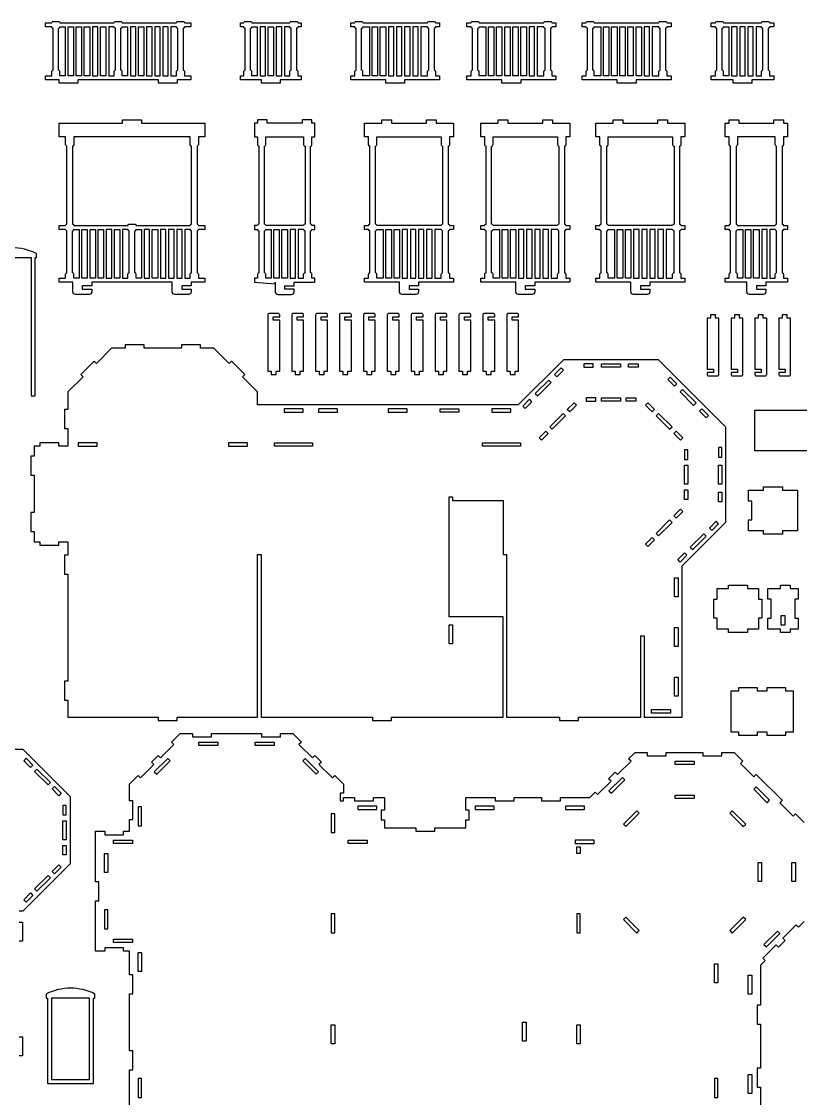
# Model space of a CAD drawing. Extents: x 64.8 to 151.3, y 2.3 to 77.9.
# Drawn here: x 88.12 to 116.87, y 38.17 to 77.92 of the extents above; entities that cross this region are included whole.
import ezdxf

# ---------------------------------------------------------------- set-up
doc = ezdxf.new("R2010")
doc.units = 0
doc.header["$MEASUREMENT"] = 0
doc.layers.add('LAYER1', color=18, linetype='CONTINUOUS')

msp = doc.modelspace()

# ---------------------------------------------------------------- linework, layer by layer
at = {"layer": 'LAYER1'}
for points in [[(93.17, 75.774), (91.687, 75.774), (90.204, 75.774), (90.204, 75.649), (89.504, 75.649), (89.504, 75.774), (89.004, 75.774), (89.004, 75.924), (89.237, 75.924), (89.237, 76.074, -0.414214), (89.287, 76.124), (89.287, 77.674, -0.414214), (89.237, 77.724), (89.004, 77.724), (89.004, 77.874), (89.237, 77.874, -0.414214), (89.287, 77.924), (89.487, 77.924, -0.414214), (89.537, 77.874), (91.537, 77.874, -0.414214), (91.587, 77.924), (91.787, 77.924, -0.414214), (91.837, 77.874), (93.837, 77.874, -0.414214), (93.887, 77.924), (94.087, 77.924, -0.414214), (94.137, 77.874), (94.37, 77.874), (94.37, 77.724), (94.137, 77.724, -0.414214), (94.087, 77.674), (94.087, 76.124, -0.414214), (94.137, 76.074), (94.137, 75.924), (94.37, 75.924), (94.37, 75.774), (93.87, 75.774), (93.87, 75.649), (93.17, 75.649)], [(96.972, 75.649), (96.972, 75.774), (96.207, 75.774), (96.207, 75.924), (96.322, 75.924), (96.322, 76.074, -0.414214), (96.372, 76.124), (96.372, 77.674, -0.414214), (96.322, 77.724), (96.207, 77.724), (96.207, 77.874), (96.322, 77.874, -0.414214), (96.372, 77.924), (96.572, 77.924, -0.414214), (96.622, 77.874), (98.022, 77.874, -0.414214), (98.072, 77.924), (98.272, 77.924, -0.414214), (98.322, 77.874), (98.437, 77.874), (98.437, 77.724), (98.322, 77.724, -0.414214), (98.272, 77.674), (98.272, 76.124, -0.414214), (98.322, 76.074), (98.322, 75.924), (98.437, 75.924), (98.437, 75.774), (97.672, 75.774), (97.672, 75.649)], [(100.268, 75.774), (100.268, 75.924), (100.418, 75.924), (100.418, 76.074, -0.414214), (100.468, 76.124), (100.468, 77.674, -0.414214), (100.418, 77.724), (100.268, 77.724), (100.268, 77.874), (100.418, 77.874, -0.414214), (100.468, 77.924), (100.668, 77.924, -0.414214), (100.718, 77.874), (103.102, 77.874, -0.414214), (103.152, 77.924), (103.352, 77.924, -0.414214), (103.402, 77.874), (103.552, 77.874), (103.552, 77.724), (103.402, 77.724, -0.414214), (103.352, 77.674), (103.352, 76.124, -0.414214), (103.402, 76.074), (103.402, 75.924), (103.552, 75.924), (103.552, 75.774), (102.26, 75.774), (102.26, 75.649), (101.56, 75.649), (101.56, 75.774)], [(104.559, 75.774), (104.559, 75.924), (104.71, 75.924), (104.71, 76.074, -0.414214), (104.76, 76.124), (104.76, 77.674, -0.414214), (104.71, 77.724), (104.559, 77.724), (104.559, 77.874), (104.71, 77.874, -0.414214), (104.76, 77.924), (104.96, 77.924, -0.414214), (105.01, 77.874), (107.394, 77.874, -0.414214), (107.444, 77.924), (107.644, 77.924, -0.414214), (107.694, 77.874), (107.844, 77.874), (107.844, 77.724), (107.694, 77.724, -0.414214), (107.644, 77.674), (107.644, 76.124, -0.414214), (107.694, 76.074), (107.694, 75.924), (107.844, 75.924), (107.844, 75.774), (106.552, 75.774), (106.552, 75.649), (105.852, 75.649), (105.852, 75.774)], [(108.806, 75.774), (108.806, 75.924), (108.957, 75.924), (108.957, 76.074, -0.414214), (109.007, 76.124), (109.007, 77.674, -0.414214), (108.957, 77.724), (108.806, 77.724), (108.806, 77.874), (108.957, 77.874, -0.414214), (109.007, 77.924), (109.207, 77.924, -0.414214), (109.257, 77.874), (111.64, 77.874, -0.414214), (111.69, 77.924), (111.89, 77.924, -0.414214), (111.94, 77.874), (112.091, 77.874), (112.091, 77.724), (111.94, 77.724, -0.414214), (111.89, 77.674), (111.89, 76.124, -0.414214), (111.94, 76.074), (111.94, 75.924), (112.091, 75.924), (112.091, 75.774), (110.798, 75.774), (110.798, 75.649), (110.098, 75.649), (110.098, 75.774)], [(114.378, 75.649), (114.378, 75.774), (113.578, 75.774), (113.578, 75.924), (113.728, 75.924), (113.728, 76.074, -0.414214), (113.778, 76.124), (113.778, 77.674, -0.414214), (113.728, 77.724), (113.578, 77.724), (113.578, 77.874), (113.728, 77.874, -0.414214), (113.778, 77.924), (113.978, 77.924, -0.414214), (114.028, 77.874), (115.428, 77.874, -0.414214), (115.478, 77.924), (115.678, 77.924, -0.414214), (115.728, 77.874), (115.879, 77.874), (115.879, 77.724), (115.728, 77.724, -0.414214), (115.678, 77.674), (115.678, 76.124, -0.414214), (115.728, 76.074), (115.728, 75.924), (115.879, 75.924), (115.879, 75.774), (115.078, 75.774), (115.078, 75.649)], [(89.537, 75.924), (89.537, 76.074, 0.414214), (89.487, 76.124), (89.487, 77.674, 0.414214), (89.537, 77.724), (89.737, 77.724), (89.737, 75.924)], [(91.587, 76.124), (91.587, 77.674, -0.414214), (91.537, 77.724), (91.337, 77.724), (91.337, 75.924), (91.537, 75.924), (91.537, 76.074, -0.414214)], [(91.787, 76.124), (91.787, 77.674, 0.414214), (91.837, 77.724), (92.037, 77.724), (92.037, 75.924), (91.837, 75.924), (91.837, 76.074, 0.414214)], [(93.837, 75.924), (93.837, 76.074, -0.414214), (93.887, 76.124), (93.887, 77.674, -0.414214), (93.837, 77.724), (93.637, 77.724), (93.637, 75.924)], [(96.572, 76.124), (96.572, 77.674, 0.414214), (96.622, 77.724), (96.822, 77.724), (96.822, 75.924), (96.622, 75.924), (96.622, 76.074, 0.414214)], [(98.072, 76.124), (98.072, 77.674, -0.414214), (98.022, 77.724), (97.822, 77.724), (97.822, 75.924), (98.022, 75.924), (98.022, 76.074, -0.414214)], [(100.96, 75.924), (100.718, 75.924), (100.718, 76.074, 0.414214), (100.668, 76.124), (100.668, 77.674, 0.414214), (100.718, 77.724), (100.96, 77.724)], [(102.86, 75.924), (103.102, 75.924), (103.102, 76.074, -0.414214), (103.152, 76.124), (103.152, 77.674, -0.414214), (103.102, 77.724), (102.86, 77.724)], [(105.252, 75.924), (105.01, 75.924), (105.01, 76.074, 0.414214), (104.96, 76.124), (104.96, 77.674, 0.414214), (105.01, 77.724), (105.252, 77.724)], [(107.152, 75.924), (107.394, 75.924), (107.394, 76.074, -0.414214), (107.444, 76.124), (107.444, 77.674, -0.414214), (107.394, 77.724), (107.152, 77.724)], [(109.498, 75.924), (109.257, 75.924), (109.257, 76.074, 0.414214), (109.207, 76.124), (109.207, 77.674, 0.414214), (109.257, 77.724), (109.498, 77.724)], [(111.398, 75.924), (111.64, 75.924), (111.64, 76.074, -0.414214), (111.69, 76.124), (111.69, 77.674, -0.414214), (111.64, 77.724), (111.398, 77.724)], [(113.978, 76.124), (113.978, 77.674, 0.414214), (114.028, 77.724), (114.228, 77.724), (114.228, 75.924), (114.028, 75.924), (114.028, 76.074, 0.414214)], [(115.478, 76.124), (115.478, 77.674, -0.414214), (115.428, 77.724), (115.228, 77.724), (115.228, 75.924), (115.428, 75.924), (115.428, 76.074, -0.414214)], [(90.015, 68.299), (89.515, 68.299), (89.515, 68.449), (89.748, 68.449), (89.748, 68.599, -0.414214), (89.798, 68.649), (89.798, 70.199, -0.414214), (89.748, 70.249), (89.515, 70.249), (89.515, 70.399), (89.748, 70.399, -0.414214), (89.798, 70.449), (89.798, 73.324, -0.414214), (89.748, 73.374), (89.748, 73.674), (89.515, 73.674), (89.515, 74.174), (91.848, 74.174), (91.848, 74.299), (92.548, 74.299), (92.548, 74.174), (94.881, 74.174), (94.881, 73.674), (94.648, 73.674), (94.648, 73.374, -0.414214), (94.598, 73.324), (94.598, 70.449, -0.414214), (94.648, 70.399), (94.881, 70.399), (94.881, 70.249), (94.648, 70.249, -0.414214), (94.598, 70.199), (94.598, 68.649, -0.414214), (94.648, 68.599), (94.648, 68.449), (94.881, 68.449), (94.881, 68.299), (94.381, 68.299), (94.381, 68.174), (94.031, 68.174), (94.031, 68.049), (94.381, 68.049), (94.381, 67.949, -0.414214), (94.281, 67.849), (93.781, 67.849, -0.414214), (93.681, 67.949), (93.681, 68.299), (92.198, 68.299), (90.715, 68.299), (90.715, 68.174), (90.365, 68.174), (90.365, 68.049), (90.715, 68.049), (90.715, 67.949, -0.414214), (90.615, 67.849), (90.115, 67.849, -0.414214), (90.015, 67.949)], [(97.483, 68.237), (97.483, 68.299), (97.483, 67.949, 0.414214), (97.583, 67.849), (98.083, 67.849, 0.414214), (98.183, 67.949), (98.183, 68.049), (97.833, 68.049), (97.833, 68.174), (98.183, 68.174), (98.183, 68.299), (98.948, 68.299), (98.948, 68.449), (98.833, 68.449), (98.833, 68.599, 0.414214), (98.783, 68.649), (98.783, 70.199, 0.414214), (98.833, 70.249), (98.948, 70.249), (98.948, 70.399), (98.833, 70.399, 0.414214), (98.783, 70.449), (98.783, 73.324, 0.414214), (98.833, 73.374), (98.833, 73.674), (98.948, 73.674), (98.948, 74.174), (98.833, 74.174), (98.833, 74.299), (98.483, 74.299), (98.483, 74.174), (97.183, 74.174), (97.183, 74.299), (96.833, 74.299), (96.833, 74.174), (96.718, 74.174), (96.718, 73.674), (96.833, 73.674), (96.833, 73.374, 0.414214), (96.883, 73.324), (96.883, 70.449, 0.414214), (96.833, 70.399), (96.718, 70.399), (96.718, 70.249), (96.833, 70.249, 0.414214), (96.883, 70.199), (96.883, 68.649, 0.414214), (96.833, 68.599), (96.833, 68.449), (96.718, 68.449), (96.718, 68.299)], [(100.929, 70.399, -0.414214), (100.979, 70.449), (100.979, 73.324, -0.414214), (100.929, 73.374), (100.929, 73.674), (100.778, 73.674), (100.778, 74.174), (101.421, 74.174), (101.421, 74.299), (101.771, 74.299), (101.771, 74.174), (103.071, 74.174), (103.071, 74.299), (103.421, 74.299), (103.421, 74.174), (104.063, 74.174), (104.063, 73.674), (103.913, 73.674), (103.913, 73.374, -0.414214), (103.863, 73.324), (103.863, 70.449, -0.414214), (103.913, 70.399), (104.063, 70.399), (104.063, 70.249), (103.913, 70.249, -0.414214), (103.863, 70.199), (103.863, 68.649, -0.414214), (103.913, 68.599), (103.913, 68.449), (104.063, 68.449), (104.063, 68.299), (102.771, 68.299), (102.771, 68.174), (102.421, 68.174), (102.421, 68.049), (102.771, 68.049), (102.771, 67.949, -0.414214), (102.671, 67.849), (102.171, 67.849, -0.414214), (102.071, 67.949), (102.071, 68.299), (100.778, 68.299), (100.778, 68.449), (100.929, 68.449), (100.929, 68.599, -0.414214), (100.979, 68.649), (100.979, 70.199, -0.414214), (100.929, 70.249), (100.778, 70.249), (100.778, 70.399)], [(105.221, 70.399, -0.414214), (105.271, 70.449), (105.271, 73.324, -0.414214), (105.221, 73.374), (105.221, 73.674), (105.07, 73.674), (105.07, 74.174), (105.713, 74.174), (105.713, 74.299), (106.063, 74.299), (106.063, 74.174), (107.363, 74.174), (107.363, 74.299), (107.713, 74.299), (107.713, 74.174), (108.355, 74.174), (108.355, 73.674), (108.205, 73.674), (108.205, 73.374, -0.414214), (108.155, 73.324), (108.155, 70.449, -0.414214), (108.205, 70.399), (108.355, 70.399), (108.355, 70.249), (108.205, 70.249, -0.414214), (108.155, 70.199), (108.155, 68.649, -0.414214), (108.205, 68.599), (108.205, 68.449), (108.355, 68.449), (108.355, 68.299), (107.063, 68.299), (107.063, 68.174), (106.713, 68.174), (106.713, 68.049), (107.063, 68.049), (107.063, 67.949, -0.414214), (106.963, 67.849), (106.463, 67.849, -0.414214), (106.363, 67.949), (106.363, 68.299), (105.07, 68.299), (105.07, 68.449), (105.221, 68.449), (105.221, 68.599, -0.414214), (105.271, 68.649), (105.271, 70.199, -0.414214), (105.221, 70.249), (105.07, 70.249), (105.07, 70.399)], [(109.467, 70.399, -0.414214), (109.517, 70.449), (109.517, 73.324, -0.414214), (109.467, 73.374), (109.467, 73.674), (109.317, 73.674), (109.317, 74.174), (109.959, 74.174), (109.959, 74.299), (110.309, 74.299), (110.309, 74.174), (111.609, 74.174), (111.609, 74.299), (111.959, 74.299), (111.959, 74.174), (112.602, 74.174), (112.602, 73.674), (112.451, 73.674), (112.451, 73.374, -0.414214), (112.401, 73.324), (112.401, 70.449, -0.414214), (112.451, 70.399), (112.602, 70.399), (112.602, 70.249), (112.451, 70.249, -0.414214), (112.401, 70.199), (112.401, 68.649, -0.414214), (112.451, 68.599), (112.451, 68.449), (112.602, 68.449), (112.602, 68.299), (111.309, 68.299), (111.309, 68.174), (110.959, 68.174), (110.959, 68.049), (111.309, 68.049), (111.309, 67.949, -0.414214), (111.209, 67.849), (110.709, 67.849, -0.414214), (110.609, 67.949), (110.609, 68.299), (109.317, 68.299), (109.317, 68.449), (109.467, 68.449), (109.467, 68.599, -0.414214), (109.517, 68.649), (109.517, 70.199, -0.414214), (109.467, 70.249), (109.317, 70.249), (109.317, 70.399)], [(114.089, 68.449), (114.239, 68.449), (114.239, 68.599, -0.414214), (114.289, 68.649), (114.289, 70.199, -0.414214), (114.239, 70.249), (114.089, 70.249), (114.089, 70.399), (114.239, 70.399, -0.414214), (114.289, 70.449), (114.289, 73.324, -0.414214), (114.239, 73.374), (114.239, 73.674), (114.089, 73.674), (114.089, 74.174), (114.239, 74.174), (114.239, 74.299), (114.589, 74.299), (114.589, 74.174), (115.889, 74.174), (115.889, 74.299), (116.239, 74.299), (116.239, 74.174), (116.389, 74.174), (116.389, 73.674), (116.239, 73.674), (116.239, 73.374, -0.414214), (116.189, 73.324), (116.189, 70.449, -0.414214), (116.239, 70.399), (116.389, 70.399), (116.389, 70.249), (116.239, 70.249, -0.414214), (116.189, 70.199), (116.189, 68.649, -0.414214), (116.239, 68.599), (116.239, 68.449), (116.389, 68.449), (116.389, 68.299), (115.589, 68.299), (115.589, 68.174), (115.239, 68.174), (115.239, 68.049), (115.589, 68.049), (115.589, 67.949, -0.414214), (115.489, 67.849), (114.989, 67.849, -0.414214), (114.889, 67.949), (114.889, 68.299), (114.089, 68.299)], [(94.398, 70.449), (94.398, 73.324, -0.414214), (94.348, 73.374), (94.348, 73.674), (90.048, 73.674), (90.048, 73.374, -0.414214), (89.998, 73.324), (89.998, 70.449, -0.414214), (90.048, 70.399), (92.048, 70.399, -0.414214), (92.098, 70.449), (92.298, 70.449, -0.414214), (92.348, 70.399), (94.348, 70.399, -0.414214)], [(98.533, 70.399), (97.133, 70.399, 0.414214), (97.083, 70.449), (97.083, 73.324, 0.414214), (97.133, 73.374), (97.133, 73.674), (98.533, 73.674), (98.533, 73.374, 0.414214), (98.583, 73.324), (98.583, 70.449, 0.414214)], [(103.613, 70.399), (101.229, 70.399, 0.414214), (101.179, 70.449), (101.179, 73.324, 0.414214), (101.229, 73.374), (101.229, 73.674), (103.613, 73.674), (103.613, 73.374, 0.414214), (103.663, 73.324), (103.663, 70.449, 0.414214)], [(107.905, 70.399), (105.521, 70.399, 0.414214), (105.471, 70.449), (105.471, 73.324, 0.414214), (105.521, 73.374), (105.521, 73.674), (107.905, 73.674), (107.905, 73.374, 0.414214), (107.955, 73.324), (107.955, 70.449, 0.414214)], [(112.151, 70.399), (109.767, 70.399, 0.414214), (109.717, 70.449), (109.717, 73.324, 0.414214), (109.767, 73.374), (109.767, 73.674), (112.151, 73.674), (112.151, 73.374, 0.414214), (112.201, 73.324), (112.201, 70.449, 0.414214)], [(115.939, 70.399, -0.414214), (115.989, 70.449), (115.989, 73.324, -0.414214), (115.939, 73.374), (115.939, 73.674), (114.539, 73.674), (114.539, 73.374, -0.414214), (114.489, 73.324), (114.489, 70.449, -0.414214), (114.539, 70.399)], [(90.048, 68.449), (90.048, 68.599, 0.414214), (89.998, 68.649), (89.998, 70.199, 0.414214), (90.048, 70.249), (90.248, 70.249), (90.248, 68.449)], [(92.098, 68.649), (92.098, 70.199, -0.414214), (92.048, 70.249), (91.848, 70.249), (91.848, 68.449), (92.048, 68.449), (92.048, 68.599, -0.414214)], [(92.298, 68.649), (92.298, 70.199, 0.414214), (92.348, 70.249), (92.548, 70.249), (92.548, 68.449), (92.348, 68.449), (92.348, 68.599, 0.414214)], [(94.348, 68.449), (94.348, 68.599, -0.414214), (94.398, 68.649), (94.398, 70.199, -0.414214), (94.348, 70.249), (94.148, 70.249), (94.148, 68.449)], [(97.083, 68.649), (97.083, 70.199, 0.414214), (97.133, 70.249), (97.333, 70.249), (97.333, 68.449), (97.133, 68.449), (97.133, 68.599, 0.414214)], [(98.583, 68.649), (98.583, 70.199, -0.414214), (98.533, 70.249), (98.333, 70.249), (98.333, 68.449), (98.533, 68.449), (98.533, 68.599, -0.414214)], [(101.471, 68.449), (101.229, 68.449), (101.229, 68.599, 0.414214), (101.179, 68.649), (101.179, 70.199, 0.414214), (101.229, 70.249), (101.471, 70.249)], [(103.371, 68.449), (103.613, 68.449), (103.613, 68.599, -0.414214), (103.663, 68.649), (103.663, 70.199, -0.414214), (103.613, 70.249), (103.371, 70.249)], [(105.763, 68.449), (105.521, 68.449), (105.521, 68.599, 0.414214), (105.471, 68.649), (105.471, 70.199, 0.414214), (105.521, 70.249), (105.763, 70.249)], [(107.663, 68.449), (107.905, 68.449), (107.905, 68.599, -0.414214), (107.955, 68.649), (107.955, 70.199, -0.414214), (107.905, 70.249), (107.663, 70.249)], [(110.009, 68.449), (109.767, 68.449), (109.767, 68.599, 0.414214), (109.717, 68.649), (109.717, 70.199, 0.414214), (109.767, 70.249), (110.009, 70.249)], [(111.909, 68.449), (112.151, 68.449), (112.151, 68.599, -0.414214), (112.201, 68.649), (112.201, 70.199, -0.414214), (112.151, 70.249), (111.909, 70.249)], [(114.489, 68.649), (114.489, 70.199, 0.414214), (114.539, 70.249), (114.739, 70.249), (114.739, 68.449), (114.539, 68.449), (114.539, 68.599, 0.414214)], [(115.989, 68.649), (115.989, 70.199, -0.414214), (115.939, 70.249), (115.739, 70.249), (115.739, 68.449), (115.939, 68.449), (115.939, 68.599, -0.414214)], [(87.072, 64.109), (87.072, 69.209), (88.472, 69.209), (88.472, 64.109), (88.622, 64.109), (88.622, 69.209), (88.672, 69.209), (88.672, 69.359, 0.238913), (86.872, 69.359), (86.872, 69.209), (86.922, 69.209), (86.922, 64.109)], [(97.649, 65.021), (97.649, 66.896), (97.413, 66.896), (97.413, 67.021), (97.649, 67.021), (97.649, 67.096, 0.414214), (97.599, 67.146), (97.263, 67.146, 0.414214), (97.213, 67.096), (97.213, 65.021), (97.338, 65.021), (97.338, 64.896), (97.524, 64.896), (97.524, 65.021)], [(98.531, 65.021), (98.531, 66.896), (98.294, 66.896), (98.294, 67.021), (98.531, 67.021), (98.531, 67.096, 0.414214), (98.481, 67.146), (98.144, 67.146, 0.414214), (98.094, 67.096), (98.094, 65.021), (98.219, 65.021), (98.219, 64.896), (98.406, 64.896), (98.406, 65.021)], [(99.413, 65.021), (99.413, 66.896), (99.176, 66.896), (99.176, 67.021), (99.413, 67.021), (99.413, 67.096, 0.414214), (99.363, 67.146), (99.026, 67.146, 0.414214), (98.976, 67.096), (98.976, 65.021), (99.101, 65.021), (99.101, 64.896), (99.288, 64.896), (99.288, 65.021)], [(100.294, 65.021), (100.294, 66.896), (100.057, 66.896), (100.057, 67.021), (100.294, 67.021), (100.294, 67.096, 0.414214), (100.244, 67.146), (99.907, 67.146, 0.414214), (99.857, 67.096), (99.857, 65.021), (99.982, 65.021), (99.982, 64.896), (100.169, 64.896), (100.169, 65.021)], [(101.176, 65.021), (101.176, 66.896), (100.939, 66.896), (100.939, 67.021), (101.176, 67.021), (101.176, 67.096, 0.414214), (101.126, 67.146), (100.789, 67.146, 0.414214), (100.739, 67.096), (100.739, 65.021), (100.864, 65.021), (100.864, 64.896), (101.051, 64.896), (101.051, 65.021)], [(102.057, 65.021), (102.057, 66.896), (101.82, 66.896), (101.82, 67.021), (102.057, 67.021), (102.057, 67.096, 0.414214), (102.007, 67.146), (101.67, 67.146, 0.414214), (101.62, 67.096), (101.62, 65.021), (101.745, 65.021), (101.745, 64.896), (101.932, 64.896), (101.932, 65.021)], [(102.939, 65.021), (102.939, 66.896), (102.702, 66.896), (102.702, 67.021), (102.939, 67.021), (102.939, 67.096, 0.414214), (102.889, 67.146), (102.552, 67.146, 0.414214), (102.502, 67.096), (102.502, 65.021), (102.627, 65.021), (102.627, 64.896), (102.814, 64.896), (102.814, 65.021)], [(103.82, 65.021), (103.82, 66.896), (103.584, 66.896), (103.584, 67.021), (103.82, 67.021), (103.82, 67.096, 0.414214), (103.77, 67.146), (103.434, 67.146, 0.414214), (103.384, 67.096), (103.384, 65.021), (103.509, 65.021), (103.509, 64.896), (103.695, 64.896), (103.695, 65.021)], [(104.702, 65.021), (104.702, 66.896), (104.465, 66.896), (104.465, 67.021), (104.702, 67.021), (104.702, 67.096, 0.414214), (104.652, 67.146), (104.315, 67.146, 0.414214), (104.265, 67.096), (104.265, 65.021), (104.39, 65.021), (104.39, 64.896), (104.577, 64.896), (104.577, 65.021)], [(105.583, 65.021), (105.583, 66.896), (105.347, 66.896), (105.347, 67.021), (105.583, 67.021), (105.583, 67.096, 0.414214), (105.533, 67.146), (105.197, 67.146, 0.414214), (105.147, 67.096), (105.147, 65.021), (105.272, 65.021), (105.272, 64.896), (105.458, 64.896), (105.458, 65.021)], [(106.465, 65.021), (106.465, 66.896), (106.228, 66.896), (106.228, 67.021), (106.465, 67.021), (106.465, 67.096, 0.414214), (106.415, 67.146), (106.078, 67.146, 0.414214), (106.028, 67.096), (106.028, 65.021), (106.153, 65.021), (106.153, 64.896), (106.34, 64.896), (106.34, 65.021)], [(113.422, 66.972), (113.422, 65.097), (113.659, 65.097), (113.659, 64.972), (113.422, 64.972), (113.422, 64.897, 0.414214), (113.472, 64.847), (113.809, 64.847, 0.414214), (113.859, 64.897), (113.859, 66.972), (113.734, 66.972), (113.734, 67.097), (113.547, 67.097), (113.547, 66.972)], [(114.304, 66.972), (114.304, 65.097), (114.541, 65.097), (114.541, 64.972), (114.304, 64.972), (114.304, 64.897, 0.414214), (114.354, 64.847), (114.691, 64.847, 0.414214), (114.741, 64.897), (114.741, 66.972), (114.616, 66.972), (114.616, 67.097), (114.429, 67.097), (114.429, 66.972)], [(115.186, 66.972), (115.186, 65.097), (115.422, 65.097), (115.422, 64.972), (115.186, 64.972), (115.186, 64.897, 0.414214), (115.236, 64.847), (115.572, 64.847, 0.414214), (115.622, 64.897), (115.622, 66.972), (115.497, 66.972), (115.497, 67.097), (115.311, 67.097), (115.311, 66.972)], [(116.067, 66.972), (116.067, 65.097), (116.304, 65.097), (116.304, 64.972), (116.067, 64.972), (116.067, 64.897, 0.414214), (116.117, 64.847), (116.454, 64.847, 0.414214), (116.504, 64.897), (116.504, 66.972), (116.379, 66.972), (116.379, 67.097), (116.192, 67.097), (116.192, 66.972)], [(89.08, 41.877), (89.08, 38.727), (90.78, 38.727), (90.78, 41.877), (90.83, 41.877), (90.83, 42.027, 0.238913), (89.03, 42.027), (89.03, 41.877)]]:
    msp.add_lwpolyline(points, format="xyb", close=True, dxfattribs=at)
for points in [[(89.837, 75.924), (89.837, 77.724), (90.037, 77.724), (90.037, 75.924)], [(90.137, 75.924), (90.137, 77.724), (90.337, 77.724), (90.337, 75.924)], [(90.437, 75.924), (90.437, 77.724), (90.637, 77.724), (90.637, 75.924)], [(90.737, 77.724), (90.737, 75.924), (90.937, 75.924), (90.937, 77.724)], [(91.037, 75.924), (91.037, 77.724), (91.237, 77.724), (91.237, 75.924)], [(92.337, 75.924), (92.337, 77.724), (92.137, 77.724), (92.137, 75.924)], [(92.637, 77.724), (92.637, 75.924), (92.437, 75.924), (92.437, 77.724)], [(92.937, 75.924), (92.937, 77.724), (92.737, 77.724), (92.737, 75.924)], [(93.237, 75.924), (93.237, 77.724), (93.037, 77.724), (93.037, 75.924)], [(93.537, 75.924), (93.537, 77.724), (93.337, 77.724), (93.337, 75.924)], [(97.122, 75.924), (97.122, 77.724), (96.922, 77.724), (96.922, 75.924)], [(97.422, 77.724), (97.422, 75.924), (97.222, 75.924), (97.222, 77.724)], [(97.722, 75.924), (97.722, 77.724), (97.522, 77.724), (97.522, 75.924)], [(101.06, 75.924), (101.06, 77.724), (101.26, 77.724), (101.26, 75.924)], [(101.36, 77.724), (101.56, 77.724), (101.56, 75.924), (101.36, 75.924)], [(101.86, 75.924), (101.86, 77.724), (101.66, 77.724), (101.66, 75.924)], [(101.96, 77.724), (101.96, 75.924), (102.16, 75.924), (102.16, 77.724)], [(102.46, 77.724), (102.26, 77.724), (102.26, 75.924), (102.46, 75.924)], [(102.76, 77.724), (102.56, 77.724), (102.56, 75.924), (102.76, 75.924)], [(105.352, 75.924), (105.352, 77.724), (105.552, 77.724), (105.552, 75.924)], [(105.652, 77.724), (105.852, 77.724), (105.852, 75.924), (105.652, 75.924)], [(106.152, 77.724), (106.152, 75.924), (105.952, 75.924), (105.952, 77.724)], [(106.252, 75.924), (106.252, 77.724), (106.452, 77.724), (106.452, 75.924)], [(106.752, 77.724), (106.752, 75.924), (106.552, 75.924), (106.552, 77.724)], [(107.052, 77.724), (106.852, 77.724), (106.852, 75.924), (107.052, 75.924)], [(109.598, 75.924), (109.598, 77.724), (109.798, 77.724), (109.798, 75.924)], [(109.898, 77.724), (110.098, 77.724), (110.098, 75.924), (109.898, 75.924)], [(110.198, 77.724), (110.398, 77.724), (110.398, 75.924), (110.198, 75.924)], [(110.698, 77.724), (110.698, 75.924), (110.498, 75.924), (110.498, 77.724)], [(110.798, 75.924), (110.798, 77.724), (110.998, 77.724), (110.998, 75.924)], [(111.298, 77.724), (111.098, 77.724), (111.098, 75.924), (111.298, 75.924)], [(114.528, 75.924), (114.528, 77.724), (114.328, 77.724), (114.328, 75.924)], [(114.628, 77.724), (114.628, 75.924), (114.828, 75.924), (114.828, 77.724)], [(115.128, 75.924), (115.128, 77.724), (114.928, 77.724), (114.928, 75.924)], [(90.348, 68.449), (90.348, 70.249), (90.548, 70.249), (90.548, 68.449)], [(90.648, 68.449), (90.648, 70.249), (90.848, 70.249), (90.848, 68.449)], [(90.948, 68.449), (90.948, 70.249), (91.148, 70.249), (91.148, 68.449)], [(91.248, 70.249), (91.248, 68.449), (91.448, 68.449), (91.448, 70.249)], [(91.548, 68.449), (91.548, 70.249), (91.748, 70.249), (91.748, 68.449)], [(92.848, 68.449), (92.848, 70.249), (92.648, 70.249), (92.648, 68.449)], [(93.148, 70.249), (93.148, 68.449), (92.948, 68.449), (92.948, 70.249)], [(93.448, 68.449), (93.448, 70.249), (93.248, 70.249), (93.248, 68.449)], [(93.748, 68.449), (93.748, 70.249), (93.548, 70.249), (93.548, 68.449)], [(94.048, 68.449), (94.048, 70.249), (93.848, 70.249), (93.848, 68.449)], [(97.433, 68.449), (97.433, 70.249), (97.633, 70.249), (97.633, 68.449)], [(97.733, 68.449), (97.733, 70.249), (97.933, 70.249), (97.933, 68.449)], [(98.033, 68.449), (98.233, 68.449), (98.233, 70.249), (98.033, 70.249)], [(101.571, 68.449), (101.571, 70.249), (101.771, 70.249), (101.771, 68.449)], [(101.871, 70.249), (102.071, 70.249), (102.071, 68.449), (101.871, 68.449)], [(102.371, 68.449), (102.371, 70.249), (102.171, 70.249), (102.171, 68.449)], [(102.471, 70.249), (102.471, 68.449), (102.671, 68.449), (102.671, 70.249)], [(102.971, 68.449), (102.971, 70.249), (102.771, 70.249), (102.771, 68.449)], [(103.271, 70.249), (103.071, 70.249), (103.071, 68.449), (103.271, 68.449)], [(105.863, 68.449), (105.863, 70.249), (106.063, 70.249), (106.063, 68.449)], [(106.163, 70.249), (106.363, 70.249), (106.363, 68.449), (106.163, 68.449)], [(106.663, 68.449), (106.663, 70.249), (106.463, 70.249), (106.463, 68.449)], [(106.763, 70.249), (106.763, 68.449), (106.963, 68.449), (106.963, 70.249)], [(107.263, 68.449), (107.263, 70.249), (107.063, 70.249), (107.063, 68.449)], [(107.563, 70.249), (107.363, 70.249), (107.363, 68.449), (107.563, 68.449)], [(110.109, 68.449), (110.109, 70.249), (110.309, 70.249), (110.309, 68.449)], [(110.409, 70.249), (110.609, 70.249), (110.609, 68.449), (110.409, 68.449)], [(110.909, 68.449), (110.909, 70.249), (110.709, 70.249), (110.709, 68.449)], [(111.009, 70.249), (111.009, 68.449), (111.209, 68.449), (111.209, 70.249)], [(111.509, 68.449), (111.509, 70.249), (111.309, 70.249), (111.309, 68.449)], [(111.809, 70.249), (111.609, 70.249), (111.609, 68.449), (111.809, 68.449)], [(114.839, 68.449), (114.839, 70.249), (115.039, 70.249), (115.039, 68.449)], [(115.339, 70.249), (115.339, 68.449), (115.139, 68.449), (115.139, 70.249)], [(115.639, 68.449), (115.639, 70.249), (115.439, 70.249), (115.439, 68.449)], [(114.113, 59.443), (114.113, 62.955), (111.629, 65.438), (108.117, 65.438), (106.454, 63.775), (96.835, 63.775), (96.835, 64.25), (96.277, 64.808), (96.366, 64.896), (95.871, 65.391), (95.782, 65.303), (95.224, 65.861), (94.724, 65.861), (94.724, 65.986), (94.024, 65.986), (94.024, 65.861), (92.646, 65.861), (92.646, 65.986), (91.946, 65.986), (91.946, 65.861), (91.446, 65.861), (90.888, 65.303), (90.8, 65.391), (90.305, 64.896), (90.393, 64.808), (89.835, 64.25), (89.835, 63.6), (89.71, 63.6), (89.71, 62.9), (89.835, 62.9), (89.835, 62.25), (89.498, 62.25), (89.498, 62.375), (88.798, 62.375), (88.798, 62.25), (88.585, 62.25), (88.585, 61.875), (88.46, 61.875), (88.46, 61.175), (88.585, 61.175), (88.585, 59.797), (88.46, 59.797), (88.46, 59.097), (88.585, 59.097), (88.585, 58.722), (88.798, 58.722), (88.798, 58.597), (89.498, 58.597), (89.498, 58.722), (89.835, 58.722), (89.835, 58.222), (89.71, 58.222), (89.71, 57.522), (89.835, 57.522), (89.835, 53.575), (89.71, 53.575), (89.71, 52.875), (89.835, 52.875), (89.835, 52.25), (93.16, 52.25), (93.16, 52.125), (93.86, 52.125), (93.86, 52.25), (96.835, 52.25), (96.835, 58.25), (96.96, 58.25), (96.96, 52.25), (101.079, 52.25), (101.079, 52.125), (101.779, 52.125), (101.779, 52.25), (105.898, 52.25), (105.898, 55.95), (103.898, 55.95), (103.898, 60.375), (104.023, 60.375), (104.023, 60.25), (105.898, 60.25), (105.898, 58.25), (106.023, 58.25), (106.023, 52.25), (107.974, 52.25), (107.974, 52.125), (108.674, 52.125), (108.674, 52.25), (110.974, 52.25), (110.974, 55.25), (111.099, 55.25), (111.099, 52.25), (112.499, 52.25), (112.499, 57.829)], [(109.223, 65.163), (109.223, 65.288), (108.873, 65.288), (108.873, 65.163)], [(109.523, 65.163), (109.523, 65.288), (110.223, 65.288), (110.223, 65.163)], [(110.523, 65.163), (110.523, 65.288), (110.873, 65.288), (110.873, 65.163)], [(107.877, 64.81), (107.789, 64.898), (108.036, 65.146), (108.125, 65.057)], [(112.217, 64.462), (112.306, 64.55), (112.058, 64.798), (111.97, 64.709)], [(107.665, 64.598), (107.577, 64.686), (107.082, 64.191), (107.17, 64.103)], [(108.961, 64.038), (108.961, 63.913), (109.311, 63.913), (109.311, 64.038)], [(109.523, 63.913), (109.523, 64.038), (110.223, 64.038), (110.223, 63.913)], [(110.786, 64.038), (110.786, 63.913), (110.436, 63.913), (110.436, 64.038)], [(112.924, 63.755), (113.013, 63.843), (112.518, 64.338), (112.429, 64.25)], [(97.81, 63.5), (98.51, 63.5), (98.51, 63.625), (97.81, 63.625)], [(99.086, 63.5), (99.786, 63.5), (99.786, 63.625), (99.086, 63.625)], [(101.647, 63.5), (102.347, 63.5), (102.347, 63.625), (101.647, 63.625)], [(104.265, 63.5), (103.565, 63.5), (103.565, 63.625), (104.265, 63.625)], [(105.483, 63.5), (106.183, 63.5), (106.183, 63.625), (105.483, 63.625)], [(106.958, 63.89), (106.87, 63.979), (106.622, 63.731), (106.71, 63.643)], [(108.51, 63.852), (108.599, 63.763), (108.351, 63.516), (108.263, 63.604)], [(111.236, 63.852), (111.148, 63.763), (111.395, 63.516), (111.484, 63.604)], [(113.136, 63.543), (113.225, 63.631), (113.472, 63.384), (113.384, 63.295)], [(118.009, 62.073), (118.009, 61.948), (117.309, 61.948), (117.309, 62.073), (115.186, 62.073), (115.186, 63.573), (117.309, 63.573), (117.309, 63.698), (118.009, 63.698), (118.009, 63.573), (120.109, 63.573), (120.109, 63.698), (120.809, 63.698), (120.809, 63.573), (121.808, 63.573), (121.808, 63.173), (121.683, 63.173), (121.683, 62.473), (121.808, 62.473), (121.808, 62.073), (120.809, 62.073), (120.809, 61.948), (120.109, 61.948), (120.109, 62.073)], [(108.201, 63.366), (108.113, 63.454), (107.618, 62.959), (107.706, 62.871)], [(112.04, 62.871), (112.129, 62.959), (111.634, 63.454), (111.545, 63.366)], [(107.22, 62.562), (107.309, 62.473), (107.556, 62.721), (107.468, 62.809)], [(112.526, 62.562), (112.438, 62.473), (112.19, 62.721), (112.279, 62.809)], [(90.21, 62.25), (90.91, 62.25), (90.91, 62.375), (90.21, 62.375)], [(95.76, 62.25), (96.46, 62.25), (96.46, 62.375), (95.76, 62.375)], [(98.86, 62.25), (97.46, 62.25), (97.46, 62.375), (98.86, 62.375)], [(106.533, 62.25), (105.133, 62.25), (105.133, 62.375), (106.533, 62.375)], [(112.713, 62.111), (112.588, 62.111), (112.588, 61.761), (112.713, 61.761)], [(113.838, 61.849), (113.963, 61.849), (113.963, 62.199), (113.838, 62.199)], [(112.588, 61.549), (112.713, 61.549), (112.713, 60.849), (112.588, 60.849)], [(113.838, 61.549), (113.963, 61.549), (113.963, 60.849), (113.838, 60.849)], [(112.713, 60.286), (112.588, 60.286), (112.588, 60.636), (112.713, 60.636)], [(113.838, 60.549), (113.963, 60.549), (113.963, 60.199), (113.838, 60.199)], [(116.205, 59.125), (116.205, 59), (115.505, 59), (115.505, 59.125), (114.95, 59.125), (114.95, 59.525), (115.075, 59.525), (115.075, 60.225), (114.95, 60.225), (114.95, 60.625), (115.505, 60.625), (115.505, 60.75), (116.205, 60.75), (116.205, 60.625), (116.76, 60.625), (116.76, 59.125)], [(112.526, 59.836), (112.438, 59.924), (112.19, 59.677), (112.279, 59.588)], [(112.04, 59.527), (111.545, 59.032), (111.634, 58.943), (112.129, 59.438)], [(113.509, 59.228), (113.598, 59.139), (113.845, 59.387), (113.757, 59.475)], [(111.236, 58.546), (111.148, 58.634), (111.395, 58.882), (111.484, 58.793)], [(112.802, 58.52), (112.89, 58.432), (113.385, 58.927), (113.297, 59.015)], [(112.59, 58.308), (112.678, 58.22), (112.431, 57.972), (112.342, 58.061)], [(112.224, 56.691), (112.224, 57.391), (112.349, 57.391), (112.349, 56.691)], [(114.908, 55.496), (114.908, 55.371), (114.208, 55.371), (114.208, 55.496), (113.798, 55.496), (113.798, 55.896), (113.673, 55.896), (113.673, 56.596), (113.798, 56.596), (113.798, 56.996), (114.208, 56.996), (114.208, 57.121), (114.908, 57.121), (114.908, 56.996), (115.317, 56.996), (115.317, 56.596), (115.442, 56.596), (115.442, 55.896), (115.317, 55.896), (115.317, 55.496)], [(116.486, 55.496), (116.486, 55.371), (116.136, 55.371), (116.136, 55.496), (115.661, 55.496), (115.661, 55.896), (115.786, 55.896), (115.786, 56.596), (115.661, 56.596), (115.661, 56.996), (116.136, 56.996), (116.136, 57.121), (116.486, 57.121), (116.486, 56.996), (116.786, 56.996), (116.786, 56.596), (116.661, 56.596), (116.661, 55.896), (116.786, 55.896), (116.786, 55.496)], [(116.161, 55.996), (116.286, 55.996), (116.286, 55.646), (116.161, 55.646)], [(103.898, 54.95), (103.898, 55.65), (104.023, 55.65), (104.023, 54.95)], [(112.224, 54.858), (112.224, 55.558), (112.349, 55.558), (112.349, 54.858)], [(112.224, 53.025), (112.224, 53.725), (112.349, 53.725), (112.349, 53.025)], [(116.328, 51.708), (116.609, 51.708), (116.609, 53.208), (116.328, 53.208), (116.328, 53.333), (115.628, 53.333), (115.628, 53.208), (115.284, 53.208), (115.284, 53.333), (114.584, 53.333), (114.584, 53.208), (114.303, 53.208), (114.303, 51.708), (114.584, 51.708), (114.584, 51.583), (115.284, 51.583), (115.284, 51.708), (115.628, 51.708), (115.628, 51.583), (116.328, 51.583)], [(112.074, 52.4), (111.374, 52.4), (111.374, 52.525), (112.074, 52.525)], [(95.364, 51.195), (94.664, 51.195), (94.664, 51.32), (95.364, 51.32)], [(97.442, 51.195), (96.742, 51.195), (96.742, 51.32), (97.442, 51.32)], [(88.294, 50.727), (88.205, 50.638), (88.453, 50.391), (88.541, 50.479)], [(93.111, 50.142), (93.606, 50.637), (93.517, 50.726), (93.022, 50.231)], [(98.995, 50.142), (98.5, 50.637), (98.588, 50.726), (99.083, 50.231)], [(112.241, 50.498), (112.241, 50.623), (112.941, 50.623), (112.941, 50.498)], [(89.098, 49.746), (89.186, 49.834), (88.691, 50.329), (88.603, 50.241)], [(110.383, 49.932), (110.294, 50.02), (109.799, 49.525), (109.888, 49.437)], [(89.584, 49.437), (89.495, 49.348), (89.248, 49.596), (89.336, 49.684)], [(112.241, 49.248), (112.241, 49.373), (112.941, 49.373), (112.941, 49.248)], [(115.642, 49.089), (115.73, 49.178), (115.235, 49.673), (115.147, 49.584)], [(89.77, 48.986), (89.645, 48.986), (89.645, 48.636), (89.77, 48.636)], [(92.553, 48.934), (92.428, 48.934), (92.428, 48.234), (92.553, 48.234)], [(100.528, 48.834), (101.228, 48.834), (101.228, 48.959), (100.528, 48.959)], [(104.864, 48.834), (105.564, 48.834), (105.564, 48.959), (104.864, 48.959)], [(108.201, 48.834), (108.901, 48.834), (108.901, 48.959), (108.201, 48.959)], [(99.678, 48.684), (99.553, 48.684), (99.553, 47.984), (99.678, 47.984)], [(110.919, 48.7), (110.83, 48.789), (110.335, 48.294), (110.424, 48.205)], [(114.758, 48.205), (114.846, 48.294), (114.351, 48.789), (114.263, 48.7)], [(89.645, 48.424), (89.77, 48.424), (89.77, 47.724), (89.645, 47.724)], [(92.215, 47.584), (91.515, 47.584), (91.515, 47.709), (92.215, 47.709)], [(100.178, 47.709), (100.878, 47.709), (100.878, 47.584), (100.178, 47.584)], [(109.251, 47.709), (108.551, 47.709), (108.551, 47.584), (109.251, 47.584)], [(89.77, 47.161), (89.645, 47.161), (89.645, 47.511), (89.77, 47.511)], [(108.615, 47.459), (108.74, 47.459), (108.74, 47.209), (108.615, 47.209)], [(91.303, 47.209), (91.303, 46.509), (91.178, 46.509), (91.178, 47.209)], [(89.584, 46.711), (89.495, 46.799), (89.248, 46.552), (89.336, 46.463)], [(115.305, 46.883), (115.43, 46.883), (115.43, 46.183), (115.305, 46.183)], [(116.555, 46.883), (116.68, 46.883), (116.68, 46.183), (116.555, 46.183)], [(89.098, 46.402), (88.603, 45.907), (88.691, 45.818), (89.186, 46.313)], [(88.294, 45.421), (88.205, 45.509), (88.453, 45.757), (88.541, 45.668)], [(91.303, 44.431), (91.303, 45.131), (91.178, 45.131), (91.178, 44.431)], [(99.678, 44.984), (99.553, 44.984), (99.553, 44.284), (99.678, 44.284)], [(108.74, 44.984), (108.615, 44.984), (108.615, 44.284), (108.74, 44.284)], [(110.424, 44.861), (110.335, 44.773), (110.83, 44.278), (110.919, 44.366)], [(114.263, 44.366), (114.351, 44.278), (114.846, 44.773), (114.758, 44.861)], [(115.519, 43.855), (115.608, 43.766), (116.103, 44.261), (116.014, 44.35)], [(92.215, 43.931), (91.515, 43.931), (91.515, 44.056), (92.215, 44.056)], [(92.428, 43.556), (92.553, 43.556), (92.553, 42.856), (92.428, 42.856)], [(113.692, 43.144), (113.817, 43.144), (113.817, 42.444), (113.692, 42.444)], [(114.942, 42.025), (114.942, 42.725), (115.067, 42.725), (115.067, 42.025)], [(90.63, 41.877), (89.23, 41.877), (89.23, 38.877), (90.63, 38.877)], [(106.615, 40.284), (106.615, 40.984), (106.74, 40.984), (106.74, 40.284)], [(99.553, 40.884), (99.678, 40.884), (99.678, 40.184), (99.553, 40.184)], [(108.615, 40.884), (108.74, 40.884), (108.74, 40.184), (108.615, 40.184)], [(114.942, 38.359), (114.942, 39.059), (115.067, 39.059), (115.067, 38.359)], [(92.428, 38.209), (92.553, 38.209), (92.553, 38.909), (92.428, 38.909)], [(113.692, 38.209), (113.817, 38.209), (113.817, 38.909), (113.692, 38.909)]]:
    msp.add_lwpolyline(points, close=True, dxfattribs=at)
for points in [[(115.739, 70.249), (115.739, 68.449)], [(99.086, 63.625), (99.086, 63.5)], [(111.545, 59.032), (111.634, 58.943), (112.129, 59.438), (112.04, 59.527)], [(92.103, 37.109), (92.103, 39.233), (92.228, 39.233), (92.228, 39.933), (92.103, 39.933), (92.103, 42.033), (92.228, 42.033), (92.228, 42.733), (92.103, 42.733), (92.103, 43.606), (91.89, 43.606), (91.89, 43.731), (91.19, 43.731), (91.19, 43.606), (90.853, 43.606), (90.853, 45.47), (90.978, 45.47), (90.978, 46.17), (90.853, 46.17), (90.853, 48.034), (91.19, 48.034), (91.19, 47.909), (91.89, 47.909), (91.89, 48.034), (92.103, 48.034), (92.103, 48.464), (92.228, 48.464), (92.228, 49.164), (92.103, 49.164), (92.103, 49.771), (92.423, 50.092), (92.512, 50.003), (93.007, 50.498), (92.918, 50.586), (93.162, 50.83), (93.25, 50.741), (93.745, 51.236), (93.657, 51.325), (93.977, 51.645), (94.431, 51.645), (94.431, 51.52), (95.131, 51.52), (95.131, 51.645), (96.975, 51.645), (96.975, 51.52), (97.675, 51.52), (97.675, 51.645), (98.128, 51.645), (98.449, 51.325), (98.361, 51.236), (98.856, 50.741), (98.944, 50.83), (99.187, 50.586), (99.099, 50.498), (99.594, 50.003), (99.682, 50.092), (100.003, 49.771), (100.003, 49.439), (99.878, 49.439), (99.878, 49.159), (100.003, 49.159), (100.003, 49.284), (100.412, 49.284), (100.412, 49.159), (101.112, 49.159), (101.112, 49.284), (101.521, 49.284), (101.521, 48.809), (101.396, 48.809), (101.396, 48.459), (101.521, 48.459), (101.521, 48.159), (102.671, 48.159), (102.671, 48.034), (103.371, 48.034), (103.371, 48.159), (104.521, 48.159), (104.521, 48.459), (104.646, 48.459), (104.646, 48.809), (104.521, 48.809), (104.521, 49.281), (105.606, 49.281), (105.606, 49.156), (106.306, 49.156), (106.306, 49.281), (107.31, 49.281), (107.31, 49.156), (108.01, 49.156), (108.01, 49.281), (109.095, 49.281), (109.294, 49.48), (109.382, 49.391), (109.877, 49.886), (109.789, 49.975), (110.032, 50.218), (110.12, 50.129), (110.615, 50.624), (110.527, 50.713), (110.762, 50.948), (111.216, 50.948), (111.216, 50.823), (111.916, 50.823), (111.916, 50.948), (113.266, 50.948), (113.266, 50.823), (113.966, 50.823), (113.966, 50.948), (114.419, 50.948), (114.74, 50.627), (114.652, 50.539), (115.147, 50.044), (115.235, 50.132), (116.19, 49.177), (116.101, 49.089), (116.596, 48.594), (116.685, 48.683), (117.005, 48.362)], [(85.692, 51.063), (88.169, 51.063), (89.92, 49.312), (89.92, 46.835), (88.169, 45.084), (88.032, 45.084)], [(88.032, 44.684), (88.157, 44.684), (88.157, 43.984), (88.032, 43.984)], [(117.005, 44.704), (116.797, 44.496), (116.709, 44.584), (116.214, 44.089), (116.302, 44.001), (116.059, 43.758), (115.97, 43.846), (115.475, 43.351), (115.564, 43.263), (115.392, 43.091), (115.392, 41.617), (115.267, 41.617), (115.267, 40.917), (115.392, 40.917), (115.392, 39.284), (115.267, 39.284), (115.267, 38.584), (115.392, 38.584), (115.392, 37.109)], [(88.032, 40.45), (88.157, 40.45), (88.157, 39.75), (88.032, 39.75)]]:
    msp.add_lwpolyline(points, dxfattribs=at)

doc.saveas('drawing.dxf')
